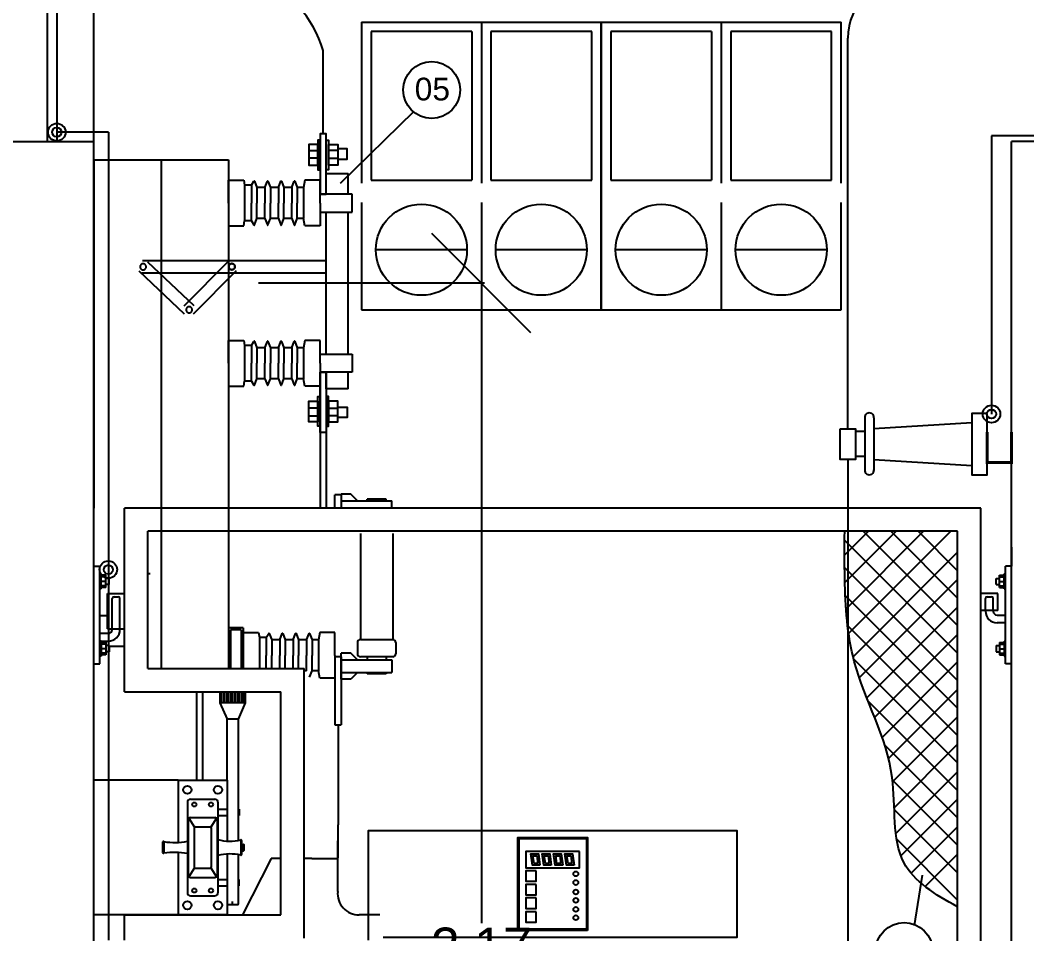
# Model space of a CAD drawing. Header units: metres. Extents: x 4188.7 to 4272.1, y 2012.8 to 2020.9.
# Drawn here: x 4217.749 to 4218.562, y 2016.659 to 2017.397 of the extents above; entities that cross this region are included whole.
import ezdxf

# ---------------------------------------------------------------- set-up
doc = ezdxf.new("R2010")
doc.units = ezdxf.units.M
doc.linetypes.add('DASHDOT', pattern=[25.4, 12.7, -6.35, 0, -6.35])
doc.linetypes.add('HIDDEN', pattern=[9.525, 6.35, -3.175])
for name, color, linetype in [('02', 1, 'Continuous'), ('0e-acionamento', 2, 'Continuous'), ('0E-Arquitetura', 1, 'Continuous'), ('0e-isolador', 2, 'Continuous'), ('0E-Perfilado', 2, 'Continuous'), ('0e-seccionadora', 4, 'Continuous'), ('A-FORMATOINTERNO', 22, 'Continuous'), ('A-PARED', 7, 'Continuous'), ('CONSTRUIR', 7, 'Continuous'), ('E-ALTATENSAO', 5, 'Continuous'), ('E-CANALETA', 6, 'Continuous'), ('E-ISOLADORPEDESTAL', 4, 'Continuous'), ('E-TELAPROTEÇÃO', 2, 'Continuous'), ('FORMATO_LEGENDA', 7, 'Continuous'), ('JANELA', 7, 'Continuous'), ('MALHA-DE-TERRA', 7, 'Continuous')]:
    doc.layers.add(name, color=color, linetype=linetype)
doc.styles.add('arial', font='arial.ttf')
doc.styles.get("Standard").update_dxf_attribs({"font": 'arial.ttf'})
doc.dimstyles.get("Standard").update_dxf_attribs({"dimtxt": 0.03, "dimasz": 0.08, "dimexe": 0.18, "dimexo": 0.0625, "dimgap": 0.0035, "dimtad": 0, "dimtih": 1, "dimtoh": 1, "dimdec": 4, "dimzin": 0, "dimdsep": 46, "dimtxsty": 'Standard', "dimblk": 'OBLIQUE', "dimcen": 0.05, "dimadec": 0, "dimazin": 0, "dimtfac": 1, "dimtdec": 4, "dimtofl": 0, "dimtmove": 0, "dimatfit": 3, "dimldrblk": 'OBLIQUE', "dimfxl": 1, "dimtolj": 1, "dimtzin": 0, "dimarcsym": 0})

# ---------------------------------------------------------------- blocks, each defined once
blk = doc.blocks.new('_OBLIQUE')
at = {"color": 0, "linetype": 'ByBlock'}
blk.add_line((-0.5, -0.5), (0.5, 0.5), dxfattribs=at)
blk = doc.blocks.new('*D51')
at = {"color": 0, "lineweight": -2, "transparency": 16777216}
for p, q in [((4218.12456, 2017.18472), (4217.9419, 2017.18472)), ((4218.1219, 2017.18472), (4218.1219, 2016.66765)), ((4218.1219, 2016.11346), (4218.1219, 2016.63053)), ((4218.12456, 2016.11346), (4217.9419, 2016.11346))]:
    blk.add_line(p, q, dxfattribs=at)
at = {"color": 0, "lineweight": -2, "transparency": 16777216, "xscale": 0.08, "yscale": 0.08, "zscale": 0.08}
for p, rotation in [((4218.1219, 2017.18472), 90), ((4218.1219, 2016.11346), 270)]:
    blk.add_blockref('_OBLIQUE', p, dxfattribs=dict(at, rotation=rotation))
at = {"color": 0, "transparency": 16777216, "insert": (4218.1219, 2016.64909), "char_height": 0.03, "attachment_point": 5}
blk.add_mtext('\\A1;2.17', dxfattribs=at)

msp = doc.modelspace()

# ---------------------------------------------------------------- linework, layer by layer
at = {"layer": '02', "ltscale": 10}
msp.add_lwpolyline([(4218.0308, 2016.65383), (4218.0308, 2016.74263), (4218.32822, 2016.74263), (4218.32822, 2016.65617), (4218.04271, 2016.65617)], dxfattribs=at)
for points in [[(4218.20767, 2016.66185), (4218.15135, 2016.66185), (4218.15135, 2016.73695), (4218.20767, 2016.73695)], [(4218.20668, 2016.66284), (4218.15234, 2016.66284), (4218.15234, 2016.73596), (4218.20668, 2016.73596)], [(4218.20128, 2016.72554), (4218.15775, 2016.72554), (4218.15775, 2016.71242), (4218.20128, 2016.71242)], [(4218.16926, 2016.71444), (4218.16316, 2016.71444), (4218.16181, 2016.72363), (4218.168, 2016.72363)], [(4218.17841, 2016.71444), (4218.1723, 2016.71444), (4218.17096, 2016.72363), (4218.17715, 2016.72363)], [(4218.18772, 2016.71444), (4218.18162, 2016.71444), (4218.18027, 2016.72363), (4218.18646, 2016.72363)], [(4218.19678, 2016.71444), (4218.19068, 2016.71444), (4218.18934, 2016.72363), (4218.19553, 2016.72363)], [(4218.16756, 2016.71592), (4218.16444, 2016.71592), (4218.16353, 2016.72215), (4218.16671, 2016.72215)], [(4218.17671, 2016.71592), (4218.17358, 2016.71592), (4218.17268, 2016.72215), (4218.17585, 2016.72215)], [(4218.18602, 2016.71592), (4218.1829, 2016.71592), (4218.18199, 2016.72215), (4218.18517, 2016.72215)], [(4218.19509, 2016.71592), (4218.19196, 2016.71592), (4218.19106, 2016.72215), (4218.19423, 2016.72215)], [(4218.16615, 2016.70992), (4218.15775, 2016.70992), (4218.15775, 2016.70152), (4218.16615, 2016.70152)], [(4218.16615, 2016.69896), (4218.15775, 2016.69896), (4218.15775, 2016.69056), (4218.16615, 2016.69056)], [(4218.16615, 2016.688), (4218.15775, 2016.688), (4218.15775, 2016.6796), (4218.16615, 2016.6796)], [(4218.16615, 2016.67684), (4218.15775, 2016.67684), (4218.15775, 2016.66845), (4218.16615, 2016.66845)]]:
    msp.add_lwpolyline(points, close=True, dxfattribs=at)
for centre in [(4218.19816, 2016.7075), (4218.19816, 2016.70046), (4218.19816, 2016.69286), (4218.19816, 2016.68611), (4218.19816, 2016.67879), (4218.19816, 2016.67204)]:
    msp.add_circle(centre, 0.00197, dxfattribs=at)
at = {"layer": '0e-acionamento'}
for p, q in [((4217.91086, 2016.85453), (4217.93126, 2016.85453)), ((4217.91086, 2016.85453), (4217.91086, 2016.84564)), ((4217.91217, 2016.85453), (4217.91217, 2016.84564)), ((4217.91395, 2016.85453), (4217.91395, 2016.84564)), ((4217.91572, 2016.85453), (4217.91572, 2016.84564)), ((4217.9175, 2016.85453), (4217.9175, 2016.84564)), ((4217.91928, 2016.85453), (4217.91928, 2016.84564)), ((4217.92106, 2016.85453), (4217.92106, 2016.84564)), ((4217.92284, 2016.85453), (4217.92284, 2016.84564)), ((4217.92462, 2016.85453), (4217.92462, 2016.84564)), ((4217.9264, 2016.85453), (4217.9264, 2016.84564)), ((4217.92817, 2016.85453), (4217.92817, 2016.84564)), ((4217.92995, 2016.85453), (4217.92995, 2016.84564)), ((4217.93126, 2016.85453), (4217.93126, 2016.84564)), ((4217.91086, 2016.84564), (4217.91661, 2016.83253)), ((4217.93126, 2016.84564), (4217.92551, 2016.83253)), ((4217.91661, 2016.78312), (4217.91661, 2016.83253)), ((4217.92551, 2016.83253), (4217.91661, 2016.83253)), ((4217.92551, 2016.83253), (4217.92551, 2016.73444)), ((4217.87709, 2016.78312), (4217.80898, 2016.78312)), ((4217.87709, 2016.78312), (4217.91661, 2016.78312)), ((4217.87709, 2016.78312), (4217.87709, 2016.73289)), ((4217.91661, 2016.78312), (4217.91661, 2016.73396)), ((4217.8845, 2016.76533), (4217.8845, 2016.69222)), ((4217.88697, 2016.7678), (4217.90673, 2016.7678)), ((4217.9092, 2016.76533), (4217.9092, 2016.69222)), ((4217.9092, 2016.75967), (4217.91661, 2016.75967)), ((4217.92551, 2016.75967), (4217.9263, 2016.75967)), ((4217.9263, 2016.75967), (4217.9263, 2016.75473)), ((4217.88513, 2016.75101), (4217.88513, 2016.70654)), ((4217.88571, 2016.7524), (4217.89037, 2016.74529)), ((4217.8871, 2016.75298), (4217.9066, 2016.75298)), ((4217.908, 2016.7524), (4217.90334, 2016.74529)), ((4217.90858, 2016.75101), (4217.90858, 2016.70654)), ((4217.9092, 2016.75473), (4217.91661, 2016.75473)), ((4217.92551, 2016.75473), (4217.9263, 2016.75473)), ((4217.89007, 2016.74458), (4217.89007, 2016.71297)), ((4217.89106, 2016.74557), (4217.90265, 2016.74557)), ((4217.90364, 2016.74458), (4217.90364, 2016.71297)), ((4217.86442, 2016.73261), (4217.86442, 2016.72517)), ((4217.86494, 2016.73348), (4217.86494, 2016.7243)), ((4217.86546, 2016.73361), (4217.86546, 2016.72417)), ((4217.92768, 2016.73491), (4217.92768, 2016.72264)), ((4217.92835, 2016.73441), (4217.92835, 2016.72314)), ((4217.92835, 2016.73134), (4217.92986, 2016.73134)), ((4217.92973, 2016.73134), (4217.92973, 2016.72621)), ((4217.93005, 2016.73115), (4217.93005, 2016.7264)), ((4217.87709, 2016.7248), (4217.87709, 2016.67443)), ((4217.91661, 2016.72347), (4217.91661, 2016.67443)), ((4217.92551, 2016.72305), (4217.92551, 2016.68305)), ((4217.92973, 2016.72877), (4217.92835, 2016.72877)), ((4217.92835, 2016.72621), (4217.92986, 2016.72621)), ((4217.89037, 2016.71226), (4217.88571, 2016.70515)), ((4217.89106, 2016.71198), (4217.90265, 2016.71198)), ((4217.90334, 2016.71226), (4217.908, 2016.70515)), ((4217.8871, 2016.70457), (4217.9066, 2016.70457)), ((4217.9092, 2016.70282), (4217.91661, 2016.70282)), ((4217.92551, 2016.70282), (4217.9263, 2016.70282)), ((4217.9263, 2016.69788), (4217.9263, 2016.70282)), ((4217.9092, 2016.69788), (4217.91661, 2016.69788)), ((4217.92551, 2016.69788), (4217.9263, 2016.69788)), ((4217.88697, 2016.68975), (4217.90673, 2016.68975)), ((4217.91661, 2016.6828), (4217.92526, 2016.6828)), ((4217.92099, 2016.6828), (4217.92099, 2016.68521)), ((4217.87709, 2016.67443), (4217.80898, 2016.67443)), ((4217.91661, 2016.67443), (4217.87709, 2016.67443))]:
    msp.add_line(p, q, dxfattribs=at)
at = {"layer": '0e-acionamento', "linetype": 'Continuous'}
msp.add_line((4217.93126, 2016.84564), (4217.91086, 2016.84564), dxfattribs=at)
at = {"layer": '0e-acionamento'}
for centre, radius in [((4217.8845, 2016.77539), 0.00333), ((4217.9092, 2016.77539), 0.00333), ((4217.89016, 2016.76354), 0.00167), ((4217.90355, 2016.76354), 0.00167), ((4217.89016, 2016.69401), 0.00167), ((4217.90355, 2016.69401), 0.00167), ((4217.8845, 2016.68216), 0.00333), ((4217.9092, 2016.68216), 0.00333)]:
    msp.add_circle(centre, radius, dxfattribs=at)
for centre, radius, start, end in [((4217.88697, 2016.76533), 0.00247, 90, 180), ((4217.90673, 2016.76533), 0.00247, 0, 90), ((4217.8871, 2016.75101), 0.00198, 90, 180), ((4217.9066, 2016.75101), 0.00198, 0, 90), ((4217.89106, 2016.74458), 0.000988, 90, 180), ((4217.90265, 2016.74458), 0.000988, 0, 90), ((4217.86541, 2016.73261), 0.000988, 80.0778, 180), ((4217.87438, 2016.78386), 0.05104, 260.0778, 281.44176), ((4217.91903, 2016.77118), 0.0373, 254.71969, 283.55422), ((4217.92783, 2016.73441), 0.000514, 0, 96.3637), ((4217.92986, 2016.73115), 0.000193, 0, 90), ((4217.86541, 2016.72517), 0.000988, 180, 278.83025), ((4217.87431, 2016.66789), 0.05698, 79.69371, 98.83025), ((4217.9191, 2016.68197), 0.04158, 77.95602, 103.77008), ((4217.92783, 2016.72314), 0.000514, 263.6363, 0), ((4217.92986, 2016.7264), 0.000193, 270, 0), ((4217.8871, 2016.70654), 0.00198, 180, 270), ((4217.89106, 2016.71297), 0.000988, 180, 270), ((4217.90265, 2016.71297), 0.000988, 270, 0), ((4217.9066, 2016.70654), 0.00198, 270, 0), ((4217.88697, 2016.69222), 0.00247, 180, 270), ((4217.90673, 2016.69222), 0.00247, 270, 0), ((4217.92526, 2016.68305), 0.000247, 270, 0)]:
    msp.add_arc(centre, radius, start, end, dxfattribs=at)
at = {"layer": '0E-Arquitetura', "color": 1}
for p, q in [((4218.52535, 2017.00306), (4217.83368, 2017.00306)), ((4217.83368, 2016.85453), (4217.83368, 2017.00306)), ((4218.52535, 2016.11422), (4218.52535, 2017.00306)), ((4218.50652, 2016.98424), (4217.8525, 2016.98424)), ((4217.8525, 2016.87335), (4217.8525, 2016.98424)), ((4218.50652, 2016.12727), (4218.50652, 2016.98424)), ((4217.80898, 2016.95613), (4217.81392, 2016.95613)), ((4217.81392, 2016.87708), (4217.81392, 2016.95613)), ((4218.54511, 2016.87708), (4218.54511, 2016.95613)), ((4218.55005, 2016.95613), (4218.54511, 2016.95613)), ((4217.8149, 2016.9377), (4217.8149, 2016.94985)), ((4217.81861, 2016.94872), (4217.8149, 2016.94872)), ((4217.81861, 2016.94748), (4217.8149, 2016.94748)), ((4217.81861, 2016.94378), (4217.8149, 2016.94378)), ((4217.81861, 2016.93884), (4217.81861, 2016.94872)), ((4217.82133, 2016.94625), (4217.81861, 2016.94625)), ((4217.82133, 2016.94131), (4217.82133, 2016.94625)), ((4217.85443, 2016.94985), (4217.85344, 2016.94985)), ((4218.5377, 2016.94131), (4218.5377, 2016.94625)), ((4218.5377, 2016.94625), (4218.54041, 2016.94625)), ((4218.54041, 2016.93884), (4218.54041, 2016.94872)), ((4218.54041, 2016.94872), (4218.54412, 2016.94872)), ((4218.54041, 2016.94748), (4218.54412, 2016.94748)), ((4218.54041, 2016.94378), (4218.54412, 2016.94378)), ((4218.54412, 2016.9377), (4218.54412, 2016.94985)), ((4218.54412, 2016.94985), (4218.54511, 2016.94985)), ((4217.8149, 2016.9377), (4217.81392, 2016.9377)), ((4217.81861, 2016.94007), (4217.8149, 2016.94007)), ((4217.81861, 2016.93884), (4217.8149, 2016.93884)), ((4217.82133, 2016.94131), (4217.81861, 2016.94131)), ((4218.5377, 2016.94131), (4218.54041, 2016.94131)), ((4218.54041, 2016.94007), (4218.54412, 2016.94007)), ((4218.54041, 2016.93884), (4218.54412, 2016.93884)), ((4218.54412, 2016.9377), (4218.54511, 2016.9377)), ((4217.8238, 2016.90492), (4217.8238, 2016.92994)), ((4217.82528, 2016.93142), (4217.82859, 2016.93142)), ((4217.83007, 2016.90492), (4217.83007, 2016.92994)), ((4218.52895, 2016.91974), (4218.52895, 2016.92994)), ((4218.53044, 2016.93142), (4218.53375, 2016.93142)), ((4218.53523, 2016.91974), (4218.53523, 2016.92994)), ((4218.53836, 2016.9166), (4218.54511, 2016.9166)), ((4218.54511, 2016.91033), (4218.53836, 2016.91033)), ((4217.82066, 2016.90178), (4217.81392, 2016.90178)), ((4217.81392, 2016.89551), (4217.82066, 2016.89551)), ((4217.8149, 2016.89551), (4217.81392, 2016.89551)), ((4217.8149, 2016.89551), (4217.8149, 2016.88335)), ((4217.81861, 2016.89437), (4217.8149, 2016.89437)), ((4217.81861, 2016.89314), (4217.8149, 2016.89314)), ((4217.81861, 2016.89437), (4217.81861, 2016.88449)), ((4218.54041, 2016.89437), (4218.54041, 2016.88449)), ((4218.54041, 2016.89437), (4218.54412, 2016.89437)), ((4218.54041, 2016.89314), (4218.54412, 2016.89314)), ((4218.54412, 2016.89551), (4218.54412, 2016.88335)), ((4218.54412, 2016.89551), (4218.54511, 2016.89551)), ((4217.81861, 2016.88943), (4217.8149, 2016.88943)), ((4217.81861, 2016.88573), (4217.8149, 2016.88573)), ((4217.82133, 2016.8919), (4217.81861, 2016.8919)), ((4217.82133, 2016.88696), (4217.81861, 2016.88696)), ((4217.82133, 2016.8919), (4217.82133, 2016.88696)), ((4218.5377, 2016.8919), (4218.5377, 2016.88696)), ((4218.5377, 2016.8919), (4218.54041, 2016.8919)), ((4218.5377, 2016.88696), (4218.54041, 2016.88696)), ((4218.54041, 2016.88943), (4218.54412, 2016.88943)), ((4218.54041, 2016.88573), (4218.54412, 2016.88573)), ((4217.80898, 2016.87708), (4217.81392, 2016.87708)), ((4217.8149, 2016.88335), (4217.81392, 2016.88335)), ((4217.81861, 2016.88449), (4217.8149, 2016.88449)), ((4218.54041, 2016.88449), (4218.54412, 2016.88449)), ((4218.54412, 2016.88335), (4218.54511, 2016.88335)), ((4218.55005, 2016.87708), (4218.54511, 2016.87708)), ((4217.8525, 2016.87335), (4217.97885, 2016.87335)), ((4217.97885, 2016.65561), (4217.97885, 2016.87335)), ((4217.83368, 2016.85453), (4217.96003, 2016.85453)), ((4217.96003, 2016.67443), (4217.96003, 2016.85453)), ((4217.83368, 2016.67443), (4217.96003, 2016.67443)), ((4217.83373, 2016.67443), (4217.96003, 2016.67443)), ((4217.83373, 2016.65383), (4217.83373, 2016.67443))]:
    msp.add_line(p, q, dxfattribs=at)
at = {"layer": '0E-Arquitetura'}
for p, q in [((4218.43458, 2016.98424), (4218.4152, 2016.96487)), ((4218.45676, 2016.98424), (4218.41547, 2016.94295)), ((4218.47894, 2016.98424), (4218.41642, 2016.92171)), ((4218.50113, 2016.98424), (4218.4185, 2016.90162)), ((4218.43032, 2016.98424), (4218.50652, 2016.90803)), ((4218.4525, 2016.98424), (4218.50652, 2016.93021)), ((4218.47468, 2016.98424), (4218.50652, 2016.9524)), ((4218.41524, 2016.97714), (4218.50652, 2016.88585)), ((4218.50652, 2016.96745), (4218.42204, 2016.88297)), ((4218.41526, 2016.95493), (4218.50652, 2016.86366)), ((4218.50652, 2016.94527), (4218.4271, 2016.86585)), ((4218.41583, 2016.93217), (4218.50652, 2016.84148)), ((4218.50652, 2016.92309), (4218.43314, 2016.84971)), ((4218.41766, 2016.90816), (4218.50652, 2016.8193)), ((4218.50652, 2016.9009), (4218.43949, 2016.83387)), ((4218.42249, 2016.88115), (4218.50652, 2016.79711)), ((4218.50652, 2016.87872), (4218.44554, 2016.81774)), ((4218.50652, 2016.85654), (4218.45068, 2016.80069)), ((4218.43407, 2016.84739), (4218.50652, 2016.77493)), ((4218.50652, 2016.83435), (4218.45403, 2016.78186)), ((4218.50652, 2016.81217), (4218.45528, 2016.76093)), ((4218.44754, 2016.81173), (4218.50652, 2016.75275)), ((4218.50652, 2016.78998), (4218.45664, 2016.7401)), ((4218.45388, 2016.78321), (4218.50652, 2016.73056)), ((4218.50652, 2016.7678), (4218.46072, 2016.722)), ((4218.45534, 2016.75957), (4218.50652, 2016.70838)), ((4218.50652, 2016.74562), (4218.46891, 2016.708)), ((4218.45729, 2016.73543), (4218.50652, 2016.6862)), ((4218.50652, 2016.72343), (4218.48028, 2016.69719))]:
    msp.add_line(p, q, dxfattribs=at)
at = {"layer": '0E-Arquitetura', "color": 252, "linetype": 'HIDDEN', "ltscale": 0.03}
for p, q in [((4217.82009, 2016.93389), (4217.83368, 2016.93389)), ((4217.82009, 2016.90549), (4217.82009, 2016.93389)), ((4218.53893, 2016.93389), (4218.52535, 2016.93389)), ((4218.53893, 2016.92031), (4218.53893, 2016.93389)), ((4218.53893, 2016.92031), (4218.52535, 2016.92031)), ((4217.82009, 2016.90549), (4217.83368, 2016.90549))]:
    msp.add_line(p, q, dxfattribs=at)
at = {"layer": '0E-Arquitetura', "color": 1}
for centre, radius, start, end in [((4217.82528, 2016.92994), 0.00148, 90, 180), ((4217.82859, 2016.92994), 0.00148, 0, 90), ((4218.53044, 2016.92994), 0.00148, 90, 180), ((4218.53375, 2016.92994), 0.00148, 0, 90), ((4218.53836, 2016.91974), 0.00941, 180, 270), ((4218.53836, 2016.91974), 0.00314, 180, 270), ((4217.82066, 2016.90492), 0.00314, 270, 0), ((4217.82066, 2016.90492), 0.00941, 270, 0)]:
    msp.add_arc(centre, radius, start, end, dxfattribs=at)
at = {"layer": '0E-Arquitetura'}
msp.add_open_spline([(4218.50652, 2016.68084), (4218.4883, 2016.69067), (4218.4504, 2016.71394), (4218.46167, 2016.79886), (4218.41937, 2016.86708), (4218.41506, 2016.93631), (4218.41518, 2016.97148), (4218.41529, 2016.98424)], degree=3, knots=[0.0171593, 0.0171593, 0.0171593, 0.0171593, 0.1322457, 0.2728231, 0.4722263, 0.6083914, 0.6860233, 0.6860233, 0.6860233, 0.6860233], dxfattribs=at)
at = {"layer": '0e-isolador'}
for p, q in [((4217.80898, 2017.28429), (4217.80898, 2017.00306)), ((4217.80898, 2017.28429), (4217.86332, 2017.28429)), ((4217.86332, 2017.28429), (4217.86332, 2017.08516)), ((4217.86332, 2017.28429), (4217.91767, 2017.28429)), ((4217.91767, 2017.28429), (4217.91767, 2017.08516)), ((4217.91767, 2017.26798), (4217.93002, 2017.26798)), ((4217.91767, 2017.24945), (4217.91767, 2017.26798)), ((4217.91767, 2017.24945), (4217.91767, 2017.26798)), ((4217.93002, 2017.26798), (4217.93075, 2017.26388)), ((4217.93625, 2017.26388), (4217.93825, 2017.2671)), ((4217.9387, 2017.2671), (4217.9407, 2017.26205)), ((4217.94712, 2017.26205), (4217.94912, 2017.2671)), ((4217.94957, 2017.2671), (4217.95157, 2017.26205)), ((4217.95799, 2017.26205), (4217.95999, 2017.2671)), ((4217.96044, 2017.2671), (4217.96244, 2017.26205)), ((4217.96886, 2017.26205), (4217.97086, 2017.2671)), ((4217.97131, 2017.2671), (4217.97331, 2017.26205)), ((4217.97942, 2017.26798), (4217.97836, 2017.26205)), ((4217.99177, 2017.26798), (4217.97942, 2017.26798)), ((4217.99177, 2017.24945), (4217.99177, 2017.26798)), ((4217.9966, 2017.25675), (4217.9966, 2017.27335)), ((4217.9966, 2017.27335), (4218.01424, 2017.27335)), ((4218.01424, 2017.25675), (4218.01424, 2017.27335)), ((4217.93075, 2017.26388), (4217.93075, 2017.23503)), ((4217.93625, 2017.26388), (4217.93075, 2017.26388)), ((4217.93625, 2017.26388), (4217.93625, 2017.24945)), ((4217.94712, 2017.26205), (4217.9407, 2017.26205)), ((4217.9407, 2017.26205), (4217.9407, 2017.24945)), ((4217.94712, 2017.26205), (4217.94712, 2017.24945)), ((4217.95799, 2017.26205), (4217.95157, 2017.26205)), ((4217.95157, 2017.26205), (4217.95157, 2017.24945)), ((4217.95799, 2017.26205), (4217.95799, 2017.24945)), ((4217.96886, 2017.26205), (4217.96244, 2017.26205)), ((4217.96244, 2017.26205), (4217.96244, 2017.24945)), ((4217.96886, 2017.26205), (4217.96886, 2017.24945)), ((4217.97836, 2017.26205), (4217.97331, 2017.26205)), ((4217.97331, 2017.26205), (4217.97331, 2017.24945)), ((4217.97836, 2017.26205), (4217.97836, 2017.23686)), ((4218.01758, 2017.25675), (4217.99177, 2017.25675)), ((4218.01758, 2017.24216), (4218.01758, 2017.25675)), ((4217.91767, 2017.24945), (4217.91767, 2017.23093)), ((4217.91767, 2017.24945), (4217.91767, 2017.23093)), ((4217.93625, 2017.23503), (4217.93625, 2017.24945)), ((4217.9407, 2017.23686), (4217.9407, 2017.24945)), ((4217.94712, 2017.23686), (4217.94712, 2017.24945)), ((4217.95157, 2017.23686), (4217.95157, 2017.24945)), ((4217.95799, 2017.23686), (4217.95799, 2017.24945)), ((4217.96244, 2017.23686), (4217.96244, 2017.24945)), ((4217.96886, 2017.23686), (4217.96886, 2017.24945)), ((4217.97331, 2017.23686), (4217.97331, 2017.24945)), ((4217.99177, 2017.24945), (4217.99177, 2017.23093)), ((4217.93002, 2017.23093), (4217.93075, 2017.23503)), ((4217.93625, 2017.23503), (4217.93075, 2017.23503)), ((4217.93625, 2017.23503), (4217.93825, 2017.23181)), ((4217.9387, 2017.23181), (4217.9407, 2017.23686)), ((4217.94712, 2017.23686), (4217.9407, 2017.23686)), ((4217.94712, 2017.23686), (4217.94912, 2017.23181)), ((4217.94957, 2017.23181), (4217.95157, 2017.23686)), ((4217.95799, 2017.23686), (4217.95157, 2017.23686)), ((4217.95799, 2017.23686), (4217.95999, 2017.23181)), ((4217.96044, 2017.23181), (4217.96244, 2017.23686)), ((4217.96886, 2017.23686), (4217.96244, 2017.23686)), ((4217.96886, 2017.23686), (4217.97086, 2017.23181)), ((4217.97131, 2017.23181), (4217.97331, 2017.23686)), ((4217.97836, 2017.23686), (4217.97331, 2017.23686)), ((4217.97942, 2017.23093), (4217.97836, 2017.23686)), ((4217.99177, 2017.24216), (4218.01758, 2017.24216)), ((4217.9966, 2017.12729), (4217.9966, 2017.24216)), ((4218.01424, 2017.12729), (4218.01424, 2017.24216)), ((4217.91767, 2017.23093), (4217.93002, 2017.23093)), ((4217.99177, 2017.23093), (4217.97942, 2017.23093)), ((4217.91767, 2017.13852), (4217.93002, 2017.13852)), ((4217.91767, 2017.12), (4217.91767, 2017.13852)), ((4217.91767, 2017.12), (4217.91767, 2017.13852)), ((4217.93002, 2017.13852), (4217.93075, 2017.13442)), ((4217.93625, 2017.13442), (4217.93825, 2017.13764)), ((4217.9387, 2017.13764), (4217.9407, 2017.13259)), ((4217.94712, 2017.13259), (4217.94912, 2017.13764)), ((4217.94957, 2017.13764), (4217.95157, 2017.13259)), ((4217.95799, 2017.13259), (4217.95999, 2017.13764)), ((4217.96044, 2017.13764), (4217.96244, 2017.13259)), ((4217.96886, 2017.13259), (4217.97086, 2017.13764)), ((4217.97131, 2017.13764), (4217.97331, 2017.13259)), ((4217.97942, 2017.13852), (4217.97836, 2017.13259)), ((4217.99177, 2017.13852), (4217.97942, 2017.13852)), ((4217.99177, 2017.12), (4217.99177, 2017.13852)), ((4217.93075, 2017.13442), (4217.93075, 2017.10557)), ((4217.93625, 2017.13442), (4217.93075, 2017.13442)), ((4217.93625, 2017.13442), (4217.93625, 2017.12)), ((4217.94712, 2017.13259), (4217.9407, 2017.13259)), ((4217.9407, 2017.13259), (4217.9407, 2017.12)), ((4217.94712, 2017.13259), (4217.94712, 2017.12)), ((4217.95799, 2017.13259), (4217.95157, 2017.13259)), ((4217.95157, 2017.13259), (4217.95157, 2017.12)), ((4217.95799, 2017.13259), (4217.95799, 2017.12)), ((4217.96886, 2017.13259), (4217.96244, 2017.13259)), ((4217.96244, 2017.13259), (4217.96244, 2017.12)), ((4217.96886, 2017.13259), (4217.96886, 2017.12)), ((4217.97836, 2017.13259), (4217.97331, 2017.13259)), ((4217.97331, 2017.13259), (4217.97331, 2017.12)), ((4217.97836, 2017.13259), (4217.97836, 2017.1074)), ((4217.99177, 2017.12729), (4218.01758, 2017.12729)), ((4218.01758, 2017.12729), (4218.01758, 2017.1127)), ((4217.91767, 2017.12), (4217.91767, 2017.10147)), ((4217.91767, 2017.12), (4217.91767, 2017.10147)), ((4217.93625, 2017.10557), (4217.93625, 2017.12)), ((4217.9407, 2017.1074), (4217.9407, 2017.12)), ((4217.94712, 2017.1074), (4217.94712, 2017.12)), ((4217.95157, 2017.1074), (4217.95157, 2017.12)), ((4217.95799, 2017.1074), (4217.95799, 2017.12)), ((4217.96244, 2017.1074), (4217.96244, 2017.12)), ((4217.96886, 2017.1074), (4217.96886, 2017.12)), ((4217.97331, 2017.1074), (4217.97331, 2017.12)), ((4217.99177, 2017.12), (4217.99177, 2017.10147)), ((4218.01758, 2017.1127), (4217.99177, 2017.1127)), ((4217.9966, 2017.09938), (4217.9966, 2017.1127)), ((4218.01424, 2017.09938), (4218.01424, 2017.1127)), ((4217.93002, 2017.10147), (4217.93075, 2017.10557)), ((4217.93625, 2017.10557), (4217.93075, 2017.10557)), ((4217.93625, 2017.10557), (4217.93825, 2017.10235)), ((4217.9387, 2017.10235), (4217.9407, 2017.1074)), ((4217.94712, 2017.1074), (4217.9407, 2017.1074)), ((4217.94712, 2017.1074), (4217.94912, 2017.10235)), ((4217.94957, 2017.10235), (4217.95157, 2017.1074)), ((4217.95799, 2017.1074), (4217.95157, 2017.1074)), ((4217.95799, 2017.1074), (4217.95999, 2017.10235)), ((4217.96044, 2017.10235), (4217.96244, 2017.1074)), ((4217.96886, 2017.1074), (4217.96244, 2017.1074)), ((4217.96886, 2017.1074), (4217.97086, 2017.10235)), ((4217.97131, 2017.10235), (4217.97331, 2017.1074)), ((4217.97836, 2017.1074), (4217.97331, 2017.1074)), ((4217.97942, 2017.10147), (4217.97836, 2017.1074)), ((4217.91767, 2017.10147), (4217.93002, 2017.10147)), ((4217.99177, 2017.10147), (4217.97942, 2017.10147)), ((4218.01424, 2017.09938), (4217.9966, 2017.09938)), ((4217.86332, 2017.08516), (4217.86332, 2016.87335)), ((4217.91767, 2017.08516), (4217.91767, 2016.87335)), ((4218.00882, 2017.01363), (4218.00372, 2017.01363)), ((4218.00372, 2017.00306), (4218.00372, 2017.01363)), ((4218.01656, 2017.01439), (4218.00882, 2017.01439)), ((4218.00882, 2017.01439), (4218.00882, 2017.00306)), ((4218.00882, 2017.00894), (4218.0496, 2017.00894)), ((4218.02202, 2017.00894), (4218.01656, 2017.01439)), ((4218.04498, 2017.01013), (4218.02969, 2017.01013)), ((4218.02969, 2017.00894), (4218.02969, 2017.01013)), ((4218.04498, 2017.00894), (4218.04498, 2017.01013)), ((4218.0496, 2017.00306), (4218.0496, 2017.00894)), ((4218.55005, 2016.97139), (4218.55005, 2016.98991)), ((4218.55005, 2016.97139), (4218.55005, 2016.95613)), ((4217.92961, 2016.90617), (4217.91767, 2016.90617)), ((4217.91767, 2016.90617), (4217.91767, 2016.87335)), ((4217.92785, 2016.90457), (4217.91942, 2016.90457)), ((4217.91942, 2016.90457), (4217.91942, 2016.87335)), ((4217.92785, 2016.90457), (4217.92785, 2016.87335)), ((4217.92961, 2016.90617), (4217.92961, 2016.87335)), ((4217.92961, 2016.88404), (4217.92961, 2016.90256)), ((4217.92961, 2016.88404), (4217.92961, 2016.90256)), ((4217.92961, 2016.90256), (4217.94196, 2016.90256)), ((4217.94196, 2016.90256), (4217.94269, 2016.89846)), ((4217.9482, 2016.89846), (4217.9502, 2016.90168)), ((4217.95065, 2016.90168), (4217.95265, 2016.89664)), ((4217.95907, 2016.89664), (4217.96107, 2016.90168)), ((4217.96152, 2016.90168), (4217.96352, 2016.89664)), ((4217.96994, 2016.89664), (4217.97193, 2016.90168)), ((4217.97239, 2016.90168), (4217.97438, 2016.89664)), ((4217.98081, 2016.89664), (4217.9828, 2016.90168)), ((4217.98326, 2016.90168), (4217.98525, 2016.89664)), ((4217.99137, 2016.90256), (4217.99031, 2016.89664)), ((4218.00372, 2016.90256), (4217.99137, 2016.90256)), ((4218.00372, 2016.88404), (4218.00372, 2016.90256)), ((4217.9482, 2016.89846), (4217.94269, 2016.89846)), ((4217.94269, 2016.89846), (4217.94269, 2016.87335)), ((4217.9482, 2016.89846), (4217.9482, 2016.88404)), ((4217.95265, 2016.89664), (4217.95265, 2016.88404)), ((4217.95907, 2016.89664), (4217.95265, 2016.89664)), ((4217.95907, 2016.89664), (4217.95907, 2016.88404)), ((4217.96352, 2016.89664), (4217.96352, 2016.88404)), ((4217.96994, 2016.89664), (4217.96352, 2016.89664)), ((4217.96994, 2016.89664), (4217.96994, 2016.88404)), ((4217.97438, 2016.89664), (4217.97438, 2016.88404)), ((4217.98081, 2016.89664), (4217.97438, 2016.89664)), ((4217.98081, 2016.89664), (4217.98081, 2016.88404)), ((4217.98525, 2016.89664), (4217.98525, 2016.88404)), ((4217.99031, 2016.89664), (4217.98525, 2016.89664)), ((4217.99031, 2016.89664), (4217.99031, 2016.87144)), ((4218.01656, 2016.88585), (4218.00882, 2016.88585)), ((4218.00882, 2016.86475), (4218.00882, 2016.88585)), ((4218.02202, 2016.88039), (4218.01656, 2016.88585)), ((4217.9482, 2016.87335), (4217.9482, 2016.88404)), ((4217.95265, 2016.87335), (4217.95265, 2016.88404)), ((4217.95907, 2016.87335), (4217.95907, 2016.88404)), ((4217.96352, 2016.87335), (4217.96352, 2016.88404)), ((4217.96994, 2016.87335), (4217.96994, 2016.88404)), ((4217.97438, 2016.87335), (4217.97438, 2016.88404)), ((4217.98081, 2016.87144), (4217.98081, 2016.88404)), ((4217.98525, 2016.87144), (4217.98525, 2016.88404)), ((4218.00372, 2016.88404), (4218.00372, 2016.86551)), ((4218.00372, 2016.88281), (4218.00372, 2016.82796)), ((4218.00882, 2016.88281), (4218.00372, 2016.88281)), ((4218.00882, 2016.88281), (4218.00882, 2016.82796)), ((4218.00882, 2016.88039), (4218.0496, 2016.88039)), ((4218.0496, 2016.88039), (4218.0496, 2016.8702)), ((4217.98081, 2016.87144), (4217.97885, 2016.87144)), ((4217.98326, 2016.86639), (4217.98525, 2016.87144)), ((4217.99031, 2016.87144), (4217.98525, 2016.87144)), ((4217.99137, 2016.86551), (4217.99031, 2016.87144)), ((4218.00882, 2016.8702), (4218.0496, 2016.8702)), ((4218.02202, 2016.8702), (4218.01656, 2016.86475)), ((4218.00372, 2016.86551), (4217.99137, 2016.86551)), ((4218.01656, 2016.86475), (4218.00882, 2016.86475)), ((4217.89191, 2016.85453), (4217.89191, 2016.78312)), ((4217.89685, 2016.85453), (4217.89685, 2016.78312)), ((4218.00372, 2016.82796), (4218.00882, 2016.82796))]:
    msp.add_line(p, q, dxfattribs=at)
for points in [[(4217.99177, 2017.3003), (4217.98993, 2017.3003), (4217.98993, 2017.27631), (4217.99177, 2017.27631)], [(4217.99177, 2017.25675), (4217.99662, 2017.25675), (4217.99662, 2017.3054), (4217.99177, 2017.3054)], [(4217.99665, 2017.3003), (4217.9985, 2017.3003), (4217.9985, 2017.27631), (4217.99665, 2017.27631)], [(4217.98993, 2017.29684), (4217.98254, 2017.29684), (4217.98254, 2017.28), (4217.98993, 2017.28)], [(4217.9985, 2017.29684), (4218.00589, 2017.29684), (4218.00589, 2017.28), (4217.9985, 2017.28)], [(4218.00594, 2017.28485), (4218.01356, 2017.28485), (4218.01356, 2017.29315), (4218.00594, 2017.29315)], [(4217.99177, 2017.1127), (4217.99662, 2017.1127), (4217.99662, 2017.06405), (4217.99177, 2017.06405)], [(4217.98993, 2017.07261), (4217.98254, 2017.07261), (4217.98254, 2017.08944), (4217.98993, 2017.08944)], [(4217.99177, 2017.06915), (4217.98993, 2017.06915), (4217.98993, 2017.09313), (4217.99177, 2017.09313)], [(4217.99665, 2017.06915), (4217.9985, 2017.06915), (4217.9985, 2017.09313), (4217.99665, 2017.09313)], [(4217.9985, 2017.07261), (4218.00589, 2017.07261), (4218.00589, 2017.08944), (4217.9985, 2017.08944)], [(4218.00594, 2017.0846), (4218.01356, 2017.0846), (4218.01356, 2017.0763), (4218.00594, 2017.0763)]]:
    msp.add_lwpolyline(points, close=True, dxfattribs=at)
for points in [[(4217.98254, 2017.292), (4217.98993, 2017.292), (4217.98993, 2017.28577), (4217.98254, 2017.28577)], [(4218.00589, 2017.292), (4217.9985, 2017.292), (4217.9985, 2017.28577), (4218.00589, 2017.28577)], [(4217.99177, 2017.1127), (4217.99177, 2017.00306)], [(4217.99671, 2017.1127), (4217.99671, 2017.00306)], [(4217.98254, 2017.07745), (4217.98993, 2017.07745), (4217.98993, 2017.08368), (4217.98254, 2017.08368)], [(4218.00589, 2017.07745), (4217.9985, 2017.07745), (4217.9985, 2017.08368), (4218.00589, 2017.08368)]]:
    msp.add_lwpolyline(points, dxfattribs=at)
for centre, start, end in [((4217.93848, 2017.267), 23.16005, 156.83995), ((4217.94935, 2017.267), 23.16005, 156.83995), ((4217.96022, 2017.267), 23.16005, 156.83995), ((4217.97108, 2017.267), 23.16005, 156.83995), ((4217.93848, 2017.23191), 203.16005, 336.83995), ((4217.94935, 2017.23191), 203.16005, 336.83995), ((4217.96022, 2017.23191), 203.16005, 336.83995), ((4217.97108, 2017.23191), 203.16005, 336.83995), ((4217.93848, 2017.13754), 23.16005, 156.83995), ((4217.94935, 2017.13754), 23.16005, 156.83995), ((4217.96022, 2017.13754), 23.16005, 156.83995), ((4217.97108, 2017.13754), 23.16005, 156.83995), ((4217.93848, 2017.10245), 203.16005, 336.83995), ((4217.94935, 2017.10245), 203.16005, 336.83995), ((4217.96022, 2017.10245), 203.16005, 336.83995), ((4217.97108, 2017.10245), 203.16005, 336.83995), ((4217.95042, 2016.90159), 23.16005, 156.83995), ((4217.96129, 2016.90159), 23.16005, 156.83995), ((4217.97216, 2016.90159), 23.16005, 156.83995), ((4217.98303, 2016.90159), 23.16005, 156.83995)]:
    msp.add_arc(centre, 0.000247, start, end, dxfattribs=at)
at = {"layer": '0E-Perfilado'}
for p, q in [((4217.81392, 2016.91629), (4217.82009, 2016.91629)), ((4217.82133, 2016.89158), (4217.83368, 2016.89158))]:
    msp.add_line(p, q, dxfattribs=at)
at = {"layer": '0e-seccionadora', "color": 2, "linetype": 'HIDDEN', "ltscale": 0.05}
for p, q in [((4217.84836, 2017.20309), (4217.9966, 2017.20309)), ((4217.85221, 2017.20205), (4217.88968, 2017.16666)), ((4217.88196, 2017.1665), (4217.91801, 2017.20268)), ((4217.84529, 2017.19466), (4217.88202, 2017.15994)), ((4217.88936, 2017.1599), (4217.9243, 2017.19483)), ((4217.84787, 2017.19297), (4217.9966, 2017.19297))]:
    msp.add_line(p, q, dxfattribs=at)
at = {"layer": '0e-seccionadora', "color": 2}
for p, q in [((4218.02428, 2016.98236), (4218.02428, 2016.89678)), ((4218.05038, 2016.98236), (4218.05038, 2016.89678)), ((4218.02428, 2016.89678), (4218.05038, 2016.89678))]:
    msp.add_line(p, q, dxfattribs=at)
at = {"layer": '0e-seccionadora', "color": 2, "linetype": 'Continuous'}
for p, q in [((4218.02181, 2016.89431), (4218.02181, 2016.88537)), ((4218.05285, 2016.89431), (4218.05285, 2016.88537)), ((4218.05038, 2016.8829), (4218.02428, 2016.8829)), ((4218.02969, 2016.8829), (4218.02969, 2016.88039)), ((4218.04498, 2016.8829), (4218.02969, 2016.8829)), ((4218.04498, 2016.8829), (4218.04498, 2016.88039)), ((4218.02969, 2016.8702), (4218.02969, 2016.86902)), ((4218.04498, 2016.86902), (4218.02969, 2016.86902)), ((4218.04498, 2016.8702), (4218.04498, 2016.86902))]:
    msp.add_line(p, q, dxfattribs=at)
at = {"layer": '0e-seccionadora', "color": 2, "linetype": 'HIDDEN', "ltscale": 0.05}
msp.add_circle((4217.92046, 2017.19806), 0.00247, dxfattribs=at)
for centre, start, end in [((4217.84879, 2017.19794), 0, 180), ((4217.84879, 2017.19794), 180, 0), ((4217.92046, 2017.19806), 0, 180), ((4217.92046, 2017.19806), 180, 0), ((4217.88597, 2017.16324), 0, 180), ((4217.88597, 2017.16324), 180, 0)]:
    msp.add_arc(centre, 0.00247, start, end, dxfattribs=at)
at = {"layer": '0e-seccionadora', "color": 2}
for centre, start, end in [((4218.02428, 2016.89431), 90, 180), ((4218.05038, 2016.89431), 0, 90)]:
    msp.add_arc(centre, 0.00247, start, end, dxfattribs=at)
at = {"layer": '0e-seccionadora', "color": 2, "linetype": 'Continuous'}
for centre, start, end in [((4218.02428, 2016.88537), 180, 270), ((4218.05038, 2016.88537), 270, 0)]:
    msp.add_arc(centre, 0.00247, start, end, dxfattribs=at)
at = {"layer": 'A-FORMATOINTERNO', "ltscale": 10}
for p, q in [((4218.00593, 2016.70566), (4218.00593, 2016.73408)), ((4217.985, 2016.71987), (4218.00593, 2016.71987))]:
    msp.add_line(p, q, dxfattribs=at)
for centre, radius in [((4217.77908, 2017.30671), 0.00706), ((4217.77908, 2017.30671), 0.00371), ((4218.53387, 2017.079), 0.00706), ((4218.53387, 2017.079), 0.00371), ((4217.82072, 2016.95334), 0.00706), ((4217.82072, 2016.95334), 0.00371)]:
    msp.add_circle(centre, radius, dxfattribs=at)
at = {"layer": 'A-PARED', "color": 1}
msp.add_line((4217.80898, 2017.29917), (4217.80898, 2017.40448), dxfattribs=at)
at = {"layer": 'A-PARED'}
for p, q in [((4217.73487, 2017.29917), (4217.80898, 2017.29917)), ((4217.80898, 2016.11346), (4217.80898, 2017.29917)), ((4218.55005, 2016.11346), (4218.55005, 2017.29917)), ((4218.62416, 2017.29917), (4218.55005, 2017.29917))]:
    msp.add_line(p, q, dxfattribs=at)
at = {"layer": 'CONSTRUIR', "ltscale": 10}
msp.add_line((4218.06742, 2017.32337), (4218.0079, 2017.26518), dxfattribs=at)
at = {"layer": 'E-ALTATENSAO'}
for p, q in [((4218.41789, 2017.06697), (4218.41789, 2017.38255)), ((4217.99419, 2017.3054), (4217.99419, 2017.37276)), ((4217.99667, 2017.0679), (4217.99667, 2017.00306)), ((4218.41789, 2017.04227), (4218.41789, 2016.37601)), ((4218.00627, 2016.82796), (4218.00627, 2016.74714)), ((4218.00593, 2016.69325), (4218.00627, 2016.74714)), ((4217.9523, 2016.71987), (4217.92898, 2016.67443)), ((4217.96003, 2016.71987), (4217.9523, 2016.71987)), ((4217.985, 2016.71987), (4217.97885, 2016.71987)), ((4218.04006, 2016.67443), (4218.02331, 2016.67443))]:
    msp.add_line(p, q, dxfattribs=at)
for centre, radius, start, end in [((4217.89505, 2017.34126), 0.10403, 17.62926, 62.94424), ((4218.4673, 2017.38255), 0.0494, 90, 180), ((4218.02298, 2016.69156), 0.01714, 174.3669, 271.08982)]:
    msp.add_arc(centre, radius, start, end, dxfattribs=at)
at = {"layer": 'E-CANALETA'}
for centre in [(4218.08179, 2017.34082), (4218.46334, 2016.64514)]:
    msp.add_circle(centre, 0.023, dxfattribs=at)
at = {"layer": 'E-ISOLADORPEDESTAL'}
for p, q in [((4218.43148, 2017.07587), (4218.43148, 2017.03337)), ((4218.43889, 2017.07587), (4218.43889, 2017.03337)), ((4218.43148, 2017.06502), (4218.42407, 2017.06502)), ((4218.51794, 2017.07191), (4218.43889, 2017.06697)), ((4218.43148, 2017.04474), (4218.42407, 2017.04474)), ((4218.43889, 2017.04227), (4218.51794, 2017.03733))]:
    msp.add_line(p, q, dxfattribs=at)
for points in [[(4218.53029, 2017.07932), (4218.51794, 2017.07932), (4218.51794, 2017.02992), (4218.53029, 2017.02992)], [(4218.41172, 2017.06697), (4218.42407, 2017.06697), (4218.42407, 2017.04227), (4218.41172, 2017.04227)]]:
    msp.add_lwpolyline(points, close=True, dxfattribs=at)
at = {"layer": 'E-ISOLADORPEDESTAL', "const_width": 0.00247}
msp.add_lwpolyline([(4218.53029, 2017.0645), (4218.53029, 2017.0398), (4218.55005, 2017.0398), (4218.55005, 2017.0645)], dxfattribs=at)
at = {"layer": 'E-ISOLADORPEDESTAL'}
for centre, start, end in [((4218.43518, 2017.07613), 356.00914, 183.99086), ((4218.43518, 2017.03363), 176.00914, 3.99086)]:
    msp.add_arc(centre, 0.00371, start, end, dxfattribs=at)
at = {"layer": 'E-TELAPROTEÇÃO'}
for points in [[(4217.77166, 2017.29917), (4217.77166, 2017.56596)], [(4217.77908, 2017.56596), (4217.77908, 2017.29917)]]:
    msp.add_lwpolyline(points, dxfattribs=at)
at = {"layer": 'FORMATO_LEGENDA'}
msp.add_line((4218.47162, 2016.66583), (4218.47809, 2016.70645), dxfattribs=at)
at = {"layer": 'JANELA', "linetype": 'HIDDEN', "ltscale": 0.5}
for p, q in [((4218.02507, 2017.39571), (4218.02507, 2017.26545)), ((4218.02507, 2017.39571), (4218.4124, 2017.39571)), ((4218.1219, 2017.39571), (4218.1219, 2017.26545)), ((4218.21874, 2017.16331), (4218.21874, 2017.39571)), ((4218.21874, 2017.39571), (4218.21874, 2017.16331)), ((4218.31557, 2017.39571), (4218.31557, 2017.26545)), ((4218.4124, 2017.26545), (4218.4124, 2017.39571)), ((4218.03282, 2017.38797), (4218.03282, 2017.26789)), ((4218.11416, 2017.38797), (4218.03282, 2017.38797)), ((4218.11416, 2017.38797), (4218.11416, 2017.26789)), ((4218.12965, 2017.38797), (4218.12965, 2017.26789)), ((4218.21099, 2017.38797), (4218.12965, 2017.38797)), ((4218.21099, 2017.26789), (4218.21099, 2017.38797)), ((4218.22648, 2017.38797), (4218.22648, 2017.26789)), ((4218.30782, 2017.38797), (4218.22648, 2017.38797)), ((4218.30782, 2017.38797), (4218.30782, 2017.26789)), ((4218.32332, 2017.38797), (4218.32332, 2017.26789)), ((4218.40466, 2017.38797), (4218.32332, 2017.38797)), ((4218.40466, 2017.26789), (4218.40466, 2017.38797)), ((4218.03282, 2017.26789), (4218.11416, 2017.26789)), ((4218.12965, 2017.26789), (4218.21099, 2017.26789)), ((4218.22648, 2017.26789), (4218.30782, 2017.26789)), ((4218.32332, 2017.26789), (4218.40466, 2017.26789)), ((4218.02507, 2017.24996), (4218.02507, 2017.16331)), ((4218.1219, 2017.24996), (4218.1219, 2017.16331)), ((4218.31557, 2017.24996), (4218.31557, 2017.16331)), ((4218.4124, 2017.16331), (4218.4124, 2017.24996)), ((4218.11028, 2017.21173), (4218.03669, 2017.21173)), ((4218.20712, 2017.21173), (4218.13352, 2017.21173)), ((4218.30395, 2017.21173), (4218.23036, 2017.21173)), ((4218.40078, 2017.21173), (4218.32719, 2017.21173)), ((4218.02507, 2017.16331), (4218.4124, 2017.16331))]:
    msp.add_line(p, q, dxfattribs=at)
for centre in [(4218.07349, 2017.21173), (4218.17032, 2017.21173), (4218.26715, 2017.21173), (4218.36399, 2017.21173)]:
    msp.add_circle(centre, 0.0368, dxfattribs=at)
at = {"layer": 'MALHA-DE-TERRA', "color": 1, "linetype": 'DASHDOT', "ltscale": 10}
for q in [(4217.77908, 2017.30671), (4217.82072, 2016.65383)]:
    msp.add_line((4217.82072, 2017.30671), q, dxfattribs=at)
at = {"layer": 'MALHA-DE-TERRA', "color": 1, "linetype": 'DASHDOT', "ltscale": 0.5}
msp.add_lwpolyline([(4218.64631, 2017.30375), (4218.53387, 2017.30375), (4218.53387, 2017.079)], dxfattribs=at)

# ---------------------------------------------------------------- texts
at = {"color": 7, "style": 'arial'}
msp.add_text('05', height=0.018351, dxfattribs=at).set_placement((4218.06809, 2017.33237))

# ---------------------------------------------------------------- dimensions: what is measured, and where the dimension line sits
dim = msp.add_linear_dim(base=(4218.1219, 2016.11346), p1=(4218.18706, 2017.18472), p2=(4218.18706, 2016.11346), angle=90, text='2.17', dimstyle='Standard')
dim.commit()
dim.dimension.update_dxf_attribs({"geometry": '*D51', "text_midpoint": (4218.1219, 2016.64909)})

doc.saveas('drawing.dxf')
